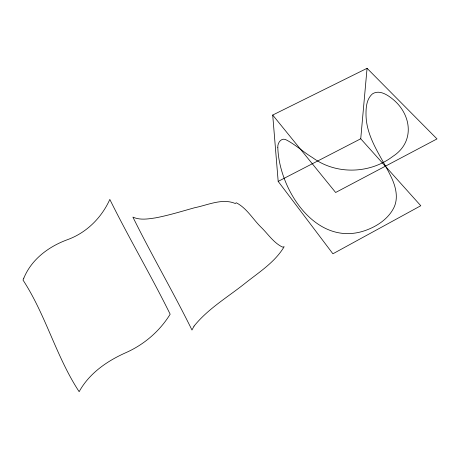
<?xml version="1.0" encoding="UTF-8"?>
<svg xmlns="http://www.w3.org/2000/svg" width="460" height="460" viewBox="0 0 460 460"><rect width="100%" height="100%" fill="white"/><g stroke="black" fill="none" stroke-linecap="round" stroke-linejoin="round"><path stroke-width="0.69" d="M360.732 138.782L367.063 68.31L272.711 115.046L278.179 181.384L332.913 253.793L420.785 205.735L360.732 138.782L278.179 181.384M367.063 68.31L437 138.914L335.639 192.493L272.711 115.046M277.817 147.666C279.203 190.486 316.917 248.388 366.206 230.178C377.183 226.142 387.676 219.144 393.38 208.662C398.584 199.186 396.129 187.824 391.885 178.492C382.444 157.906 366.66 139.087 366.022 115.448C365.884 108.002 366.35 99.182 372.381 93.926C379.172 89.418 387.349 94.743 392.719 99.136C411.608 114.402 415.156 142.019 392.897 156.354C369.909 173.914 336.237 174.955 312.725 157.745C303.865 152.386 296.165 145.251 287.057 140.306C281.819 136.701 277.294 142.588 277.817 147.666M23.822 278.15L23 280.048C45.943 315.175 56.114 356.615 79.149 391.69C89.257 373.278 107.145 360.956 125.965 352.63C144.129 344.563 159.746 331.16 170.165 314.203C151.035 275.425 128.978 238.188 109.825 199.421C101.66 217.643 86.658 232.633 67.793 239.556C48.967 246.376 31.579 259.135 23.822 278.15M194.045 326.117L191.969 330.016C173.19 291.91 151.691 255.214 132.905 217.108C140.047 220.374 148.126 218.971 155.595 217.856C168.855 215.337 181.757 211.318 194.747 207.702C207.782 205.114 222.237 197.972 235.307 203.51L236.233 202.762C246.997 208.156 253.282 219.943 261.889 228.033C268.445 234.629 273.982 243.064 282.584 247.123L284.159 246.704C274.781 262.493 258.583 272.492 244.553 283.734C227.407 297.355 207.891 308.838 194.045 326.117"/></g></svg>
